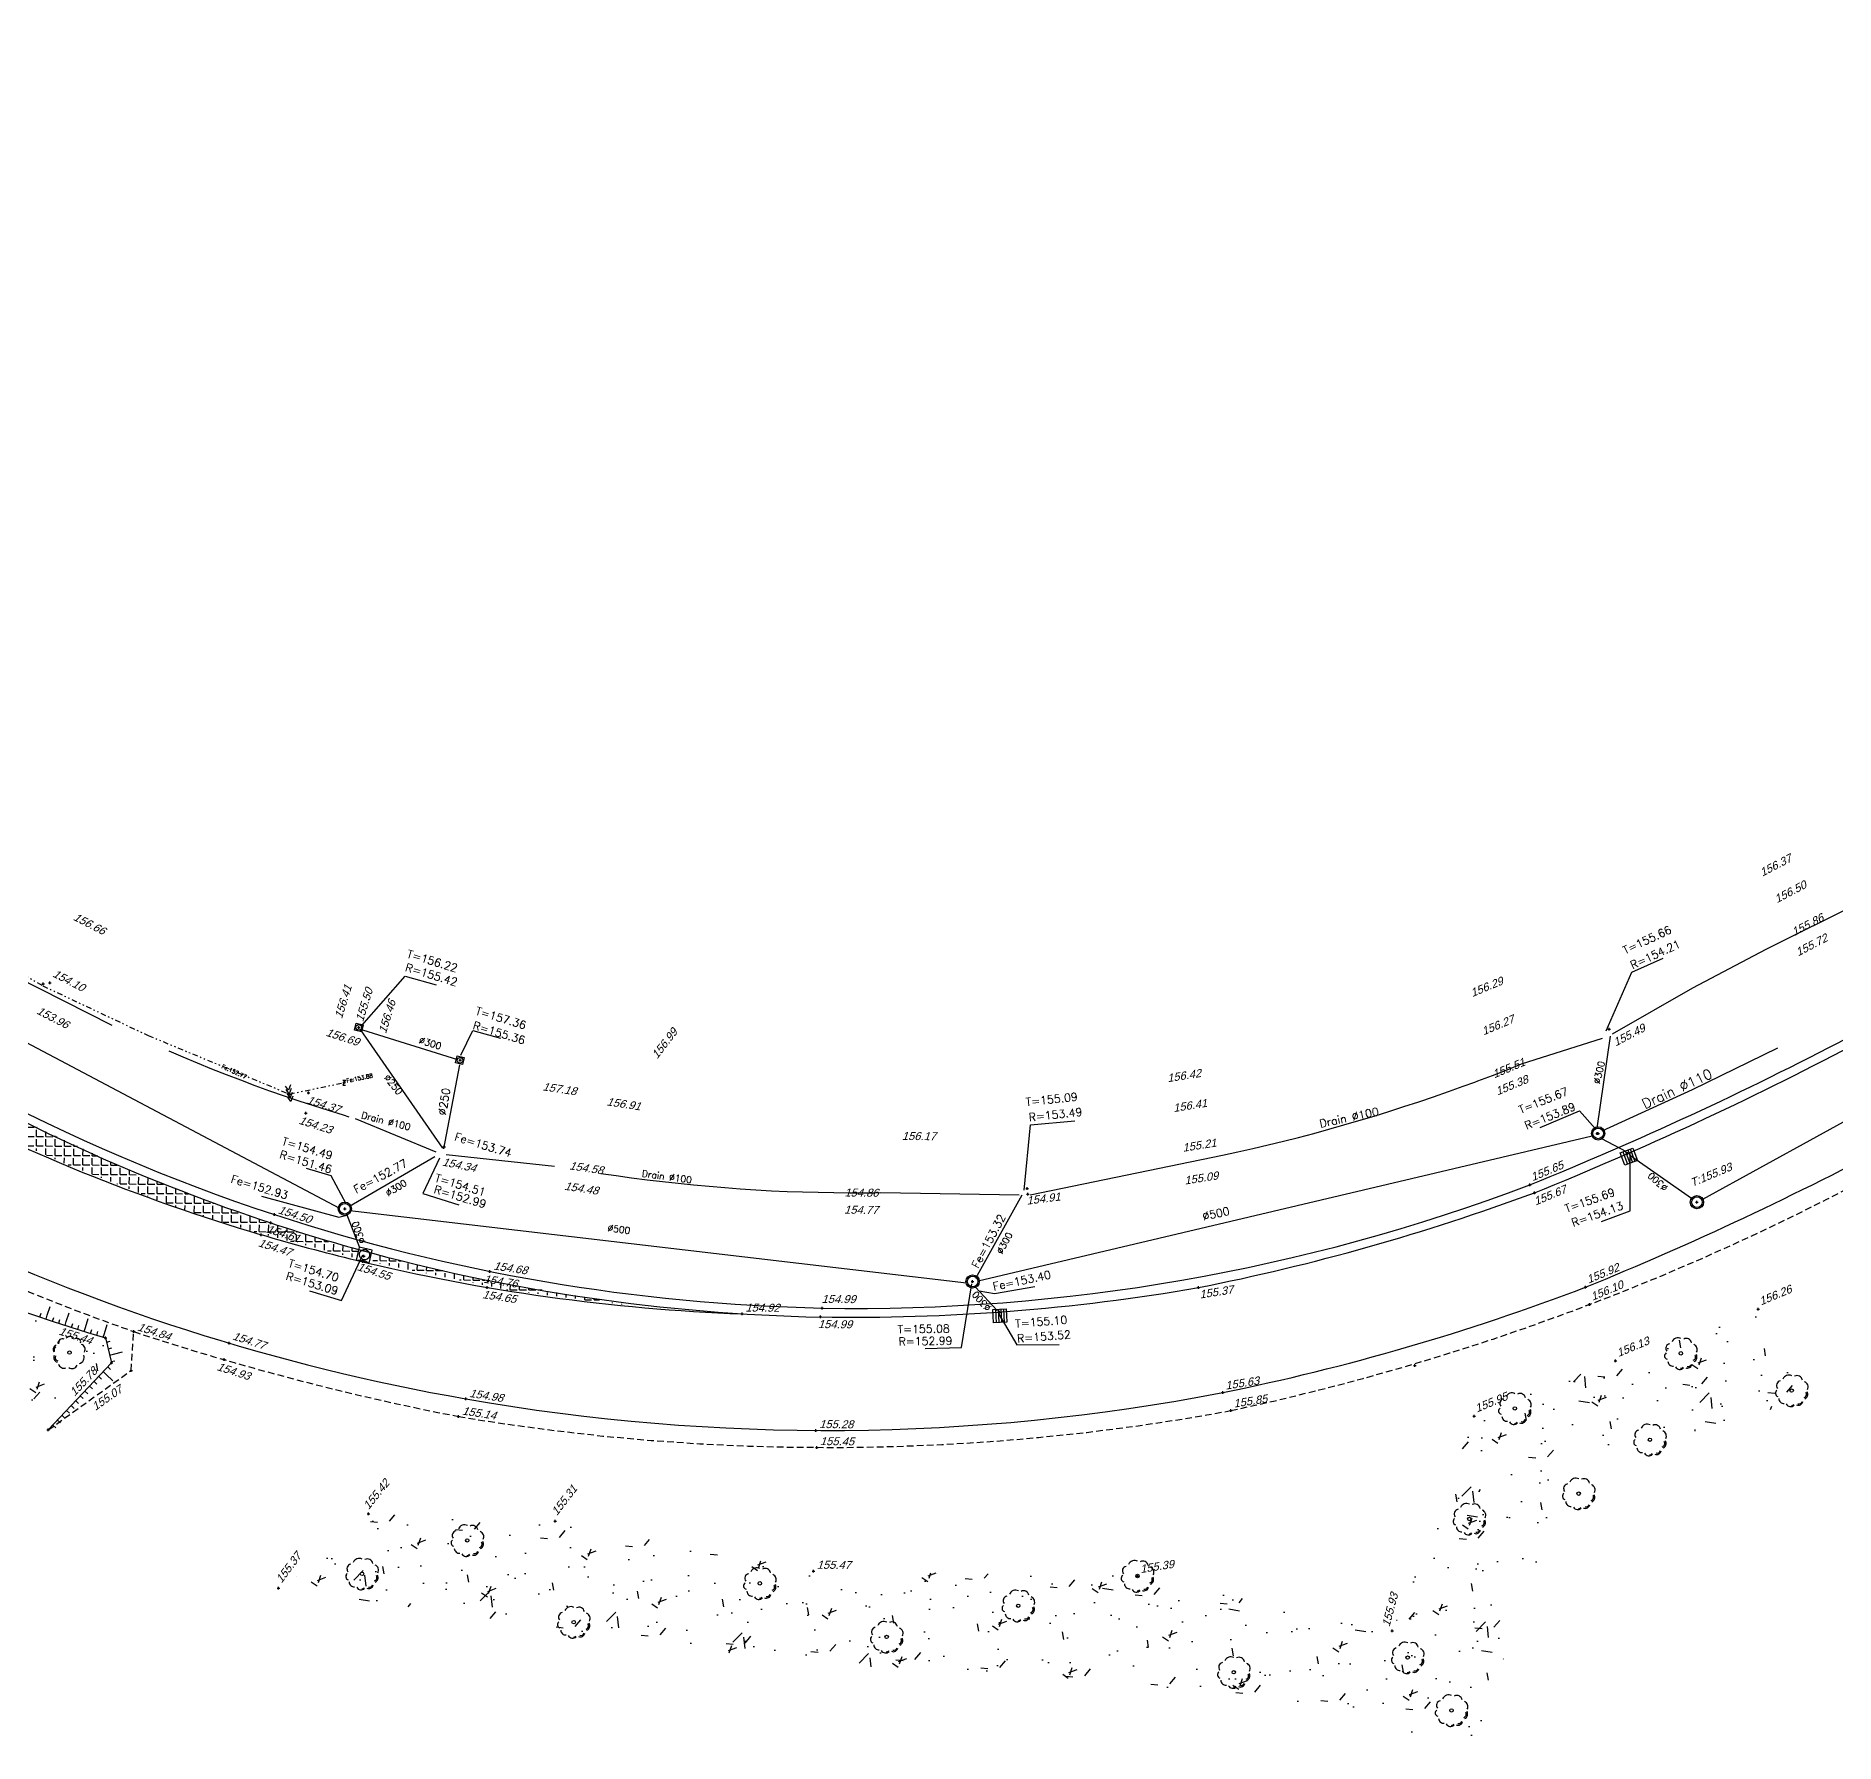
# Model space of a CAD drawing. Header units: metres. Extents: x 1633075 to 1634601, y 8175308 to 8177203.
# Drawn here: x 1633950.1 to 1634085, y 8175784.6 to 8175912.7 of the extents above; entities that cross this region are included whole.
import ezdxf

# ---------------------------------------------------------------- set-up
doc = ezdxf.new("R2010")
doc.units = ezdxf.units.M
doc.header["$LTSCALE"] = 2
doc.header["$PDMODE"] = 2
doc.header["$PDSIZE"] = 0.1
for name, pattern in [('211', [0.5, 0.2, -0.1, 0, -0.1, 0, -0.1]), ('31', [2, 1, 1]), ('CACHE', [0.375, 0.25, -0.125]), ('CONTINU', [0])]:
    doc.linetypes.add(name, pattern=pattern)
for name, color, linetype in [('C15785 - ALLEE', 7, 'CACHE'), ('C15785 - BET-LAV', 252, 'Continuous'), ('C15785 - BORDURES', 7, 'CONTINU'), ('C15785 - BTALUS', 3, 'CACHE'), ('C15785 - DBA', 252, 'Continuous'), ('C15785 - EAUP', 5, 'CONTINU'), ('C15785 - EP', 4, 'Continuous'), ('C15785 - HTALUS', 7, 'Continuous'), ('C15785 - POINT 2D', 7, 'Continuous'), ('C15785 - Talus', 7, 'Continuous'), ('C15785 - VEGET', 3, 'Continuous'), ('C15785 - Z', 7, 'Continuous')]:
    doc.layers.add(name, color=color, linetype=linetype)
doc.styles.add('SIMPLEX', font='simplex_.ttf', dxfattribs={"height": 0.6})
doc.styles.get("Standard").update_dxf_attribs({"font": 'arial.ttf'})
pattern_1 = [(49.5000271, (1050220.128, 8061047.714), (6.371352654, -0.61348817), [0.66675, -7.33425]), (354.5000271, (1050220.128, 8061047.714), (-1.17510092, 6.6974915), [0.5334, -5.8674]), (99.9510271, (1050220.659, 8061047.663), (5.19627452, 6.083972695), [0.56665, -6.23315]), (45.6842271, (1050220.1434, 8061049.492), (9.47456497, -1.55421629), [1.000125, -11.001375]), (96.1356271, (1050220.933, 8061049.362), (8.38439863, 8.58705861), [0.849975, -9.349725]), (350.6840271, (1050220.143, 8061049.492), (8.38441149, 8.58704316), [0.8001, -8.8011]), (20.5000271, (1050221.0285, 8061049.0396), (5.275085627, -3.625461903), [0.66675, -7.33425]), (325.5000271, (1050221.0285, 8061049.0396), (2.21924188, 6.427458284), [0.5334, -5.8674]), (70.9514271, (1050221.468, 8061048.7375), (7.494313027, 2.80201086), [0.56665, -6.23315]), (37.00002714, (1050220.1279, 8061047.714), (0.1339211355, 2.95837039), [0, -5.79628, 0, -5.9563, 0, -5.889625]), (7.00002714, (1050220.128, 8061047.714), (2.369195514, 3.485779085), [0, -3.39598, 0, -5.66293, 0, -2.244725]), (327.00002714, (1050218.1455, 8061047.7312), (4.743740522, -0.241909423), [0, -2.2225, 0, -6.9342, 0, -9.20115]), (317.0000271, (1050217.2565, 8061047.739), (5.19208952, 0.84465285), [0, -2.88925, 0, -4.60502, 0, -6.53415])]
pattern_2 = [(359.50002714, (1050220.1279, 8061047.7139), (0.0060951542, 0.69847340615), [0.508, -0.1905]), (89.50002714, (1050220.1279, 8061047.7139), (-0.69847340615, 0.0060951542), [0.508, -0.1905])]

# ---------------------------------------------------------------- blocks, each defined once
blk = doc.blocks.new('BL19')
at = {"color": 0}
for p, q in [((0.5, 1), (-0.5, 1)), ((-0.5, 1), (-0.5, 0)), ((-0.5, 0), (0.5, 0)), ((0.5, 0), (0.5, 1))]:
    blk.add_line(p, q, dxfattribs=at)
for centre, major_axis, start_param, end_param in [((0.01, -0.97), (0.742, 0.742), 0.387155, 1.183656), ((0.01, 0.55), (-0.275, 0.275), 3.926991, 10.210176)]:
    blk.add_ellipse(centre, major_axis=major_axis, ratio=1, start_param=start_param, end_param=end_param, dxfattribs=at)
blk = doc.blocks.new('GRILLEBG')
at = {"color": 0}
for p, q in [((0, 1), (1, 1)), ((0, 0), (0, 1)), ((1, 0), (0, 0)), ((0.2, 0), (0.2, 1)), ((0.4, 0), (0.4, 1)), ((0.6, 0), (0.6, 1)), ((0.8, 0), (0.8, 1)), ((1, 1), (1, 0))]:
    blk.add_line(p, q, dxfattribs=at)
blk = doc.blocks.new('REC90')
for p, q in [((-0.46, 0.45), (0.44, 0.45)), ((-0.46, -0.45), (-0.46, 0.45)), ((0.44, 0.45), (0.44, -0.45)), ((0.44, -0.45), (-0.46, -0.45))]:
    blk.add_line(p, q)
blk.add_circle((-0.01, 0), 0.35)
blk = doc.blocks.new('TALH100A')
blk.add_line((0, 0.3), (0, 1))
blk = doc.blocks.new('TALH100B')
blk.add_line((0, 0), (0, 0.3))
blk = doc.blocks.new('ARBN')
blk.add_circle((0, 0), 0.0517)
for centre, radius, start, end in [((-0.381, -0.079), 0.106, 125.5548, 253.3512), ((-0.313, 0.149), 0.141, 102.3806, 218.1519), ((-0.088, 0.27), 0.194, 62.9289, 157.9234), ((0.159, 0.288), 0.162, 10.5515, 118.7684), ((0.33, 0.115), 0.163, 331.4172, 69.7614), ((-0.236, -0.237), 0.15, 182.2997, 276.8338), ((-0.027, -0.335), 0.147, 208.1993, 316.9403), ((0.007, -0.38), 0.0689, 259.4414, 333.9219), ((0.202, -0.304), 0.137, 247.1419, 348.9634), ((0.221, -0.292), 0.104, 254.316, 338.7253), ((0.342, -0.106), 0.104, 287.358, 32.9391), ((0.335, -0.105), 0.151, 294.7172, 29.5061)]:
    blk.add_arc(centre, radius, start, end)
blk = doc.blocks.new('TAMPON')
blk.add_circle((0, 0), 0.5)
blk = doc.blocks.new('T24')
for p, q in [((-0.65, 0.22), (-0.31, 0)), ((-0.37, 0.22), (-0.02, 0)), ((-0.08, 0.22), (0.27, 0)), ((0.21, 0.22), (0.56, 0)), ((-0.31, 0), (-0.65, -0.16)), ((-0.02, 0), (-0.37, -0.16)), ((0.27, 0), (-0.08, -0.16)), ((0.56, 0), (0.21, -0.16))]:
    blk.add_line(p, q)
blk = doc.blocks.new('T1')
at = {"linetype": '31'}
blk.add_point((0, 0), dxfattribs=at)
blk = doc.blocks.new('T59')
at = {"linetype": 'Continuous'}
for p, q in [((-0.1, 0.19), (0.1, 0.19)), ((0.1, 0.19), (-0.1, -0.19)), ((-0.1, -0.19), (0.1, -0.19))]:
    blk.add_line(p, q, dxfattribs=at)

msp = doc.modelspace()

# ---------------------------------------------------------------- hatches: boundary and pattern name
at = {"layer": 'C15785 - BET-LAV'}
h = msp.add_hatch(dxfattribs=at)
h.set_pattern_fill('ANGLE', color=256, scale=0.1, angle=-0.5, style=0)
h.set_pattern_definition(pattern_2)
h.paths.add_polyline_path([(1633974.13, 8175820.96), (1633966.69, 8175822.89), (1633960.83, 8175824.71), (1633952.59, 8175827.94), (1633945.19, 8175831.16), (1633940.5, 8175833.63), (1633941.56, 8175835.33), (1633946.82, 8175832.38), (1633952.48, 8175829.7), (1633957.95, 8175827.16), (1633961.71, 8175825.73), (1633967.64, 8175823.56), (1633973.31, 8175821.83), (1633974.21, 8175821.67)])
h = msp.add_hatch(dxfattribs=at)
h.set_pattern_fill('ANGLE', color=256, scale=0.1, angle=-0.5, style=0)
h.set_pattern_definition(pattern_2)
h.paths.add_polyline_path([(1633994.52, 8175817.45), (1633985.64, 8175818.56), (1633975.3, 8175820.69), (1633975.45, 8175821.25), (1633983.89, 8175819.29), (1633991.72, 8175817.97)])
at = {"layer": 'C15785 - VEGET'}
h = msp.add_hatch(dxfattribs=at)
h.set_pattern_fill('AR-CONC', color=256, scale=0.035, angle=-0.5, style=0)
h.set_pattern_definition(pattern_1)
h.paths.add_polyline_path([(1633881.44, 8175863.29), (1633878.7, 8175859.14), (1633889.88, 8175846.44), (1633905.97, 8175833.03), (1633928.18, 8175820.63), (1633950.99, 8175808.1), (1633955.73, 8175813.12), (1633955.27, 8175815), (1633939.72, 8175820.64), (1633927.56, 8175826.2), (1633915.1, 8175834.1), (1633907.09, 8175839.26), (1633899.83, 8175844.36), (1633895.56, 8175848.19), (1633889.02, 8175853.75)])
h = msp.add_hatch(dxfattribs=at)
h.set_pattern_fill('AR-CONC', color=256, scale=0.035, angle=-0.5, style=0)
h.set_pattern_definition(pattern_1)
edge = h.paths.add_edge_path()
edge.add_line((1633968.26, 8175796.23), (1634007, 8175790.66))
edge.add_line((1634007, 8175790.66), (1634031.98, 8175789.23))
edge.add_line((1634031.98, 8175789.23), (1634057.99, 8175784.61))
edge.add_line((1634057.99, 8175784.61), (1634064.99, 8175805.28))
edge.add_line((1634064.99, 8175805.28), (1634082.55, 8175810.32))
edge.add_line((1633968.26, 8175796.23), (1633975, 8175801.8))
edge.add_line((1633975, 8175801.8), (1633988.99, 8175801.26))
edge.add_line((1633988.99, 8175801.26), (1634008.38, 8175797.51))
edge.add_line((1634008.38, 8175797.51), (1634032.67, 8175797.14))
edge.add_line((1634032.67, 8175797.14), (1634051.78, 8175793.03))
edge.add_line((1634051.78, 8175793.03), (1634057.91, 8175809.13))
edge.add_line((1634057.91, 8175809.13), (1634068.52, 8175813.29))
edge.add_line((1634068.52, 8175813.29), (1634079.22, 8175817.16))
edge.add_line((1634079.22, 8175817.16), (1634082.97, 8175810.28))

# ---------------------------------------------------------------- linework, layer by layer
at = {"layer": 'C15785 - ALLEE'}
for centre, radius, start, end in [((1634001.32, 8175988.57), 183.09, 282.0945, 299.1002), ((1634019.4, 8176003.07), 197.58, 251.7118, 259.017), ((1634009.48, 8175973.01), 166.23, 260.4003, 280.4674)]:
    msp.add_arc(centre, radius, start, end, dxfattribs=at)
at = {"layer": 'C15785 - BORDURES'}
for centre, radius, start, end in [((1634009.27, 8175965.04), 148.46, 242.4072, 253.4353), ((1633971.93, 8176050.13), 249.83, 292.1878, 298.1437), ((1634009.18, 8175964.39), 156.29, 244.2707, 260.0963), ((1634008.49, 8175962.33), 145.63, 253.4248, 256.3352), ((1634008.49, 8175962.33), 145.63, 256.3352, 267.849), ((1634004.45, 8175980.92), 173.51, 281.5096, 290.8758), ((1634009.43, 8175964.42), 156.36, 260.0101, 280.9297)]:
    msp.add_arc(centre, radius, start, end, dxfattribs=at)
at = {"layer": 'C15785 - BTALUS'}
msp.add_lwpolyline([(1633950.99, 8175808.1), (1633957.2, 8175812.56), (1633957.4, 8175815.47)], dxfattribs=at)
msp.add_arc((1634009.21, 8175963.7), 157.02, 234.2215, 250.7337, dxfattribs=at)
at = {"layer": 'C15785 - DBA'}
for centre, radius, start, end in [((1634011.83, 8175957.63), 140.42, 231.7201, 251.789), ((1633961.81, 8176074.25), 267.3, 292.035, 297.6819), ((1633966.01, 8176065.12), 257.94, 291.9536, 297.7966), ((1634010.56, 8175954.42), 137.64, 239.8962, 251.8483), ((1634011.48, 8175960.1), 142.89, 269.0181, 290.7432), ((1634005.07, 8175980.87), 165.26, 281.2267, 290.3123), ((1634011.99, 8175958.32), 141.11, 251.8141, 268.7987), ((1634011.92, 8175958.09), 141.56, 251.7891, 254.5665), ((1634011.92, 8175958.09), 141.56, 254.5665, 268.7738), ((1634011.39, 8175967.93), 151.38, 269.053, 279.834)]:
    msp.add_arc(centre, radius, start, end, dxfattribs=at)
at = {"layer": 'C15785 - EAUP', "linetype": '211'}
msp.add_lwpolyline([(1633940.78, 8175847), (1633950.58, 8175841.41), (1633958.49, 8175837.68), (1633969.07, 8175833.29), (1633973.17, 8175834.15)], dxfattribs=at)
at = {"layer": 'C15785 - EP'}
for p, q in [((1633972.85, 8175824.71), (1633923.59, 8175850.75)), ((1634075.06, 8175825.41), (1634117.54, 8175848.8)), ((1633974.55, 8175838.11), (1633981.69, 8175835.88)), ((1634068.11, 8175837.64), (1634067.13, 8175830.74)), ((1633981.83, 8175835.48), (1633980.62, 8175829.19)), ((1634066.78, 8175830.13), (1634020.73, 8175819.25)), ((1634067.48, 8175829.95), (1634069.33, 8175828.97)), ((1633979.97, 8175828.57, 154.38), (1633973.59, 8175824.86)), ((1634069.56, 8175828.73), (1634074.22, 8175825.48)), ((1634020.56, 8175819.49), (1634024.03, 8175825.73)), ((1633973.35, 8175824.31), (1633974.32, 8175821.79)), ((1633973.6, 8175824.55), (1634019.85, 8175819.14)), ((1634020.52, 8175818.81), (1634022.16, 8175817.06))]:
    msp.add_line(p, q, dxfattribs=at)
at = {"layer": 'C15785 - EP', "flags": 128}
for points in [[(1634068.29, 8175837.8), (1634074.31, 8175841.26), (1634079.82, 8175844.15), (1634086.79, 8175847.63), (1634091.41, 8175850.16), (1634097.74, 8175853.79), (1634103.57, 8175857.29), (1634111.94, 8175862.29), (1634118.94, 8175866.18)], [(1633955.79, 8175838.42), (1633948.57, 8175842.08), (1633931.42, 8175852.34)], [(1634067.83, 8175838.02), (1634069.74, 8175842.44), (1634072.1, 8175843.48)], [(1633974.51, 8175838.43), (1633977.75, 8175842.14), (1633980.08, 8175841.49)], [(1633981.93, 8175836.21), (1633982.82, 8175838.06), (1633984.9, 8175837.48)], [(1633960.02, 8175836.52), (1633961.09, 8175836.07), (1633962.16, 8175835.63), (1633963.24, 8175835.19), (1633964.32, 8175834.76), (1633965.4, 8175834.35), (1633966.49, 8175833.94), (1633967.58, 8175833.54), (1633968.68, 8175833.16), (1633969.78, 8175832.79), (1633970.88, 8175832.42), (1633971.99, 8175832.07), (1633973.1, 8175831.72), (1633973.52, 8175831.59)], [(1634024.62, 8175825.72), (1634039.04, 8175828.7), (1634040.19, 8175828.95), (1634041.33, 8175829.2), (1634042.47, 8175829.47), (1634043.61, 8175829.75), (1634044.75, 8175830.04), (1634045.89, 8175830.34), (1634047.02, 8175830.65), (1634048.15, 8175830.97), (1634049.28, 8175831.3), (1634050.41, 8175831.64), (1634051.53, 8175831.99), (1634052.65, 8175832.35), (1634053.76, 8175832.71), (1634054.88, 8175833.09), (1634055.99, 8175833.47), (1634057.09, 8175833.87), (1634057.98, 8175834.19), (1634058.2, 8175834.27), (1634059.29, 8175834.69), (1634060.39, 8175835.11), (1634061.48, 8175835.55), (1634067.55, 8175837.47)], [(1634067.51, 8175830.54), (1634074.29, 8175833.62), (1634080.69, 8175836.76)], [(1633974, 8175831.45), (1633980.06, 8175828.95)], [(1634024.18, 8175826.08), (1634024.66, 8175830.99), (1634027.97, 8175831.29)], [(1634062.86, 8175830.77), (1634065.82, 8175832.03), (1634067, 8175830.71)], [(1633980.33, 8175828.48), (1633979.08, 8175825.83), (1633981.78, 8175824.98)], [(1634067.48, 8175823.72), (1634069.63, 8175824.53), (1634069.63, 8175828.91)], [(1633970.33, 8175827.74), (1633972.19, 8175827.19), (1633973.31, 8175825.08)], [(1633992.42, 8175827.33), (1633993.58, 8175827.17), (1633994.73, 8175827.01), (1633995.89, 8175826.86), (1633997.06, 8175826.72), (1633998.22, 8175826.6), (1633999.38, 8175826.48), (1634000.55, 8175826.37), (1634001.72, 8175826.27), (1634002.88, 8175826.18), (1634004.05, 8175826.1), (1634005.22, 8175826.04), (1634006.39, 8175825.99), (1634007.56, 8175825.95), (1634008.73, 8175825.92), (1634009.9, 8175825.9), (1634011.07, 8175825.89), (1634012.25, 8175825.89), (1634012.95, 8175825.89), (1634013.42, 8175825.9), (1634023.81, 8175825.74)], [(1633966.99, 8175825.64), (1633972.79, 8175824.05), (1633973.38, 8175824.21)], [(1633970.57, 8175818.53), (1633972.97, 8175817.8), (1633974.57, 8175821.22)], [(1634016.76, 8175814.2), (1634019.48, 8175814.29), (1634020.25, 8175819.05)], [(1634020.79, 8175818.54), (1634021.96, 8175818.32), (1634024.97, 8175818.86)], [(1634022.27, 8175816.77), (1634023.62, 8175814.48), (1634026.8, 8175814.5)]]:
    msp.add_lwpolyline(points, dxfattribs=at)
at = {"layer": 'C15785 - EP', "linetype": 'CONTINU'}
msp.add_lwpolyline([(1633974.37, 8175838.14), (1633980.55, 8175829.23)], dxfattribs=at)
at = {"layer": 'C15785 - EP', "elevation": 154.51, "flags": 128}
msp.add_lwpolyline([(1633980.84, 8175828.75), (1633988.96, 8175827.89)], dxfattribs=at)
at = {"layer": 'C15785 - EP'}
for centre in [(1634067.22, 8175830.34), (1634074.63, 8175825.18), (1633973.23, 8175824.69), (1634020.31, 8175819.23)]:
    msp.add_circle(centre, 0.4, dxfattribs=at)
for p in [(1634068.05, 8175838.15, 155.66), (1634068.05, 8175838.15), (1634067.15, 8175830.33, 155.63), (1634067.15, 8175830.33), (1633980.69, 8175829.33, 154.51), (1633980.69, 8175829.33), (1634024.41, 8175826.2, 155.09), (1633974.66, 8175821.14, 154.7), (1633974.66, 8175821.14)]:
    msp.add_point(p, dxfattribs=at)
at = {"layer": 'C15785 - HTALUS'}
msp.add_lwpolyline([(1633762.49, 8176040.69, -0.052054), (1633791.41, 8176019.52, -0.057778), (1633823.52, 8175984.65, -0.053092), (1633847.76, 8175943.2, -0.011637), (1633857.5, 8175918.54), (1633856.51, 8175911.65), (1633857.22, 8175906.69), (1633862.49, 8175905.13, 0.038401), (1633876.92, 8175877.71), (1633881.44, 8175863.29, 0.055743), (1633895.56, 8175848.19, 0.024482), (1633915.1, 8175834.1, 0.076517), (1633955.27, 8175815), (1633955.73, 8175813.12), (1633950.99, 8175808.1)], format="xyb", dxfattribs=at)
at = {"layer": 'C15785 - POINT 2D'}
for p in [(1633951.11, 8175841.63), (1633974.28, 8175838.29), (1633981.87, 8175835.82), (1633970.51, 8175833.37), (1633970.31, 8175831.85), (1634067.22, 8175830.34), (1634069.43, 8175828.82), (1634024.46, 8175825.78), (1634062.09, 8175826.48), (1634062.44, 8175825.88), (1633967.95, 8175824.25), (1633973.23, 8175824.69), (1634074.63, 8175825.18), (1633966.95, 8175822.74), (1633967.68, 8175823.62), (1633974.58, 8175820.72), (1633984.1, 8175819.99), (1633983.9, 8175818.78), (1633984, 8175819.31), (1634020.31, 8175819.23), (1634037.25, 8175818.77), (1634066.28, 8175818.8), (1634066.58, 8175817.51), (1634003.03, 8175816.8), (1634008.89, 8175816.57), (1634009.03, 8175817.23), (1634022.33, 8175816.94), (1634079.22, 8175817.16), (1633955.27, 8175815), (1633957.4, 8175815.47), (1633964.55, 8175814.61), (1633964.17, 8175813.37), (1634068.52, 8175813.29), (1633955.73, 8175813.12), (1633957.2, 8175812.56), (1634053.46, 8175812.92), (1634053.46, 8175812.92), (1634039.07, 8175810.9), (1633982.3, 8175810.43), (1634039.68, 8175809.55), (1633950.99, 8175808.1), (1633981.76, 8175809.11), (1634008.56, 8175808.06), (1634057.91, 8175809.13), (1634008.62, 8175806.78), (1633975, 8175801.8), (1633988.99, 8175801.26), (1634008.38, 8175797.51), (1634032.67, 8175797.14), (1633968.26, 8175796.23), (1634051.78, 8175793.03)]:
    msp.add_point(p, dxfattribs=at)

# ---------------------------------------------------------------- block references
at = {"layer": 'C15785 - EAUP'}
for name, p, rotation in [('T1', (1633950.6, 8175841.55), 239.943317135388), ('T24', (1633969.07, 8175833.29), 281.8330171371012), ('T59', (1633973.17, 8175834.15, 153.88), 359.5000271160415), ('T1', (1633973.17, 8175834.15), 281.8330171371012), ('T1', (1633969.07, 8175833.29), 245.8965501454074)]:
    msp.add_blockref(name, p, dxfattribs=dict(at, rotation=rotation))
at = {"layer": 'C15785 - EP', "xscale": 0.6000000001942766, "yscale": 0.6000000001942766, "zscale": 0.6000000001942766, "rotation": 346.6304533150329}
for p in [(1633974.28, 8175838.29), (1633981.87, 8175835.82)]:
    msp.add_blockref('REC90', p, dxfattribs=at)
at = {"layer": 'C15785 - EP'}
for name, p, rotation in [('TAMPON', (1634067.22, 8175830.34), 359.5000271160415), ('GRILLEBG', (1634069.81, 8175829.24), 200.371225820485), ('TAMPON', (1634074.63, 8175825.18), 359.5000271160415), ('TAMPON', (1633973.23, 8175824.69), 359.5000271160415), ('BL19', (1633974.57, 8175820.71), 346.9267211244266), ('TAMPON', (1634020.31, 8175819.23), 359.5000271160415), ('GRILLEBG', (1634022.82, 8175817.17), 182.7180337471914)]:
    msp.add_blockref(name, p, dxfattribs=dict(at, rotation=rotation))
at = {"layer": 'C15785 - Talus'}
for name, p, rotation in [('TALH100B', (1633950.35, 8175816.57), 341.2945066144206), ('TALH100B', (1633950.82, 8175816.41), 341.4904904298827), ('TALH100A', (1633950.82, 8175816.41), 341.4904904298827), ('TALH100B', (1633951.3, 8175816.25), 341.6864742799366), ('TALH100B', (1633951.77, 8175816.1), 341.8824581037235), ('TALH100B', (1633952.25, 8175815.94), 342.0784418908802), ('TALH100A', (1633952.25, 8175815.94), 342.0784418908802), ('TALH100B', (1633952.73, 8175815.79), 342.2744257408831), ('TALH100A', (1633953.68, 8175815.49), 342.6663933936551), ('TALH100B', (1633953.2, 8175815.64), 342.470409541906), ('TALH100B', (1633953.68, 8175815.49), 342.6663933936551), ('TALH100B', (1633954.16, 8175815.34), 342.8623772002028), ('TALH100B', (1633954.63, 8175815.19), 343.0583610064568), ('TALH100B', (1633955.11, 8175815.05), 343.2543448260832), ('TALH100A', (1633955.11, 8175815.05), 343.2543448260832), ('TALH100B', (1633955.35, 8175814.68), 283.5578617840547), ('TALH100B', (1633955.47, 8175814.19), 283.5578617840547), ('TALH100B', (1633955.59, 8175813.71), 283.5578617840547), ('TALH100A', (1633955.59, 8175813.71), 283.5578617840547), ('TALH100B', (1633954.77, 8175812.1), 226.7019484410305), ('TALH100B', (1633955.11, 8175812.47), 226.7019484410305), ('TALH100A', (1633955.11, 8175812.47), 226.7019484410305), ('TALH100B', (1633955.45, 8175812.83), 226.7019484410305), ('TALH100B', (1633955.7, 8175813.22), 283.5578617840547), ('TALH100B', (1633953.39, 8175810.65), 226.7019484410305), ('TALH100B', (1633953.74, 8175811.01), 226.7019484410305), ('TALH100B', (1633954.08, 8175811.38), 226.7019484410305), ('TALH100B', (1633954.42, 8175811.74), 226.7019484410305), ('TALH100B', (1633952.36, 8175809.56), 226.7019484410305), ('TALH100B', (1633952.71, 8175809.92), 226.7019484410305), ('TALH100B', (1633953.05, 8175810.28), 226.7019484410305), ('TALH100B', (1633951.34, 8175808.46), 226.7019484410305), ('TALH100B', (1633951.68, 8175808.83), 226.7019484410305), ('TALH100B', (1633952.02, 8175809.19), 226.7019484410305)]:
    msp.add_blockref(name, p, dxfattribs=dict(at, rotation=rotation))
at = {"layer": 'C15785 - VEGET'}
for p, xscale, yscale, zscale, rotation in [((1633952.58, 8175813.9), 2.50000000002949, 2.50000000002949, 2.50000000002949, 222.0369205983907), ((1634073.42, 8175813.84), 2.499999999908408, 2.499999999908408, 2.499999999908408, 359.5000271373152), ((1634081.73, 8175811.05), 2.499999999908408, 2.499999999908408, 2.499999999908408, 359.5000271373152), ((1634060.97, 8175809.71), 2.499999999908408, 2.499999999908408, 2.499999999908408, 359.5000271373152), ((1634071.1, 8175807.36), 2.499999999908408, 2.499999999908408, 2.499999999908408, 359.5000271373152), ((1634065.76, 8175803.32), 2.499999999908408, 2.499999999908408, 2.499999999908408, 359.5000271373152), ((1634057.56, 8175801.42), 2.499999999908408, 2.499999999908408, 2.499999999908408, 359.5000271373152), ((1633982.41, 8175799.81), 2.499999999908408, 2.499999999908408, 2.499999999908408, 359.5000271373152), ((1633974.52, 8175797.3), 2.499999999908408, 2.499999999908408, 2.499999999908408, 359.5000271373152), ((1634004.35, 8175796.59), 2.499999999908408, 2.499999999908408, 2.499999999908408, 359.5000271373152), ((1634032.67, 8175797.14), 2.499999999908408, 2.499999999908408, 2.499999999908408, 359.5000271373152), ((1634023.73, 8175794.91), 2.499999999908408, 2.499999999908408, 2.499999999908408, 359.5000271373152), ((1633990.39, 8175793.68), 2.499999999908408, 2.499999999908408, 2.499999999908408, 359.5000271373152), ((1634013.86, 8175792.57), 2.499999999908408, 2.499999999908408, 2.499999999908408, 359.5000271373152), ((1634052.93, 8175791.02), 2.499999999908408, 2.499999999908408, 2.499999999908408, 359.5000271373152), ((1634039.89, 8175789.92), 2.499999999908408, 2.499999999908408, 2.499999999908408, 359.5000271373152), ((1634056.22, 8175787.06), 2.499999999908408, 2.499999999908408, 2.499999999908408, 359.5000271373152)]:
    msp.add_blockref('ARBN', p, dxfattribs=dict(at, xscale=xscale, yscale=yscale, zscale=zscale, rotation=rotation))

# ---------------------------------------------------------------- texts
at = {"layer": 'C15785 - EAUP', "linetype": 'Continuous', "style": 'SIMPLEX'}
for s, rotation, p in [('Fe:152.77', 335.6097, (1633963.96, 8175835.25, 149.78)), ('Fe:153.88', 11.5192, (1633973.38, 8175834.14, 149.78))]:
    msp.add_text(s, height=0.3, rotation=rotation, dxfattribs=at).set_placement(p)
at = {"layer": 'C15785 - EP', "style": 'SIMPLEX'}
for s, height, rotation, p in [('T=155.66', 0.6, 24.8816, (1634069.24, 8175843.76)), ('R=154.21', 0.6, 24.8816, (1634069.8, 8175842.64)), ('R=155.42', 0.6, 343.1083, (1633977.71, 8175842.54)), ('T=156.22', 0.6, 343.1083, (1633977.84, 8175843.55)), ('T=157.36', 0.6, 343.1083, (1633982.98, 8175839.27)), ('R=155.36', 0.6, 343.1083, (1633982.78, 8175838.18)), ('%%c300 ', 0.5, 342.8193, (1633978.74, 8175837.12)), ('%%c300', 0.5, 76.9282, (1634067.34, 8175834.02)), ('Drain %%c110', 0.75, 25.0225, (1634070.73, 8175832.15)), ('%%c250', 0.5, 309.0638, (1633976.13, 8175834.51)), ('%%c250', 0.6, 80.0937, (1633980.79, 8175831.66)), ('T=155.67', 0.6, 22.022, (1634061.41, 8175831.8)), ('T=155.09', 0.6, 6.1183, (1634024.33, 8175832.39)), ('R=153.49', 0.6, 6.1183, (1634024.55, 8175831.24)), ('Drain %%c100', 0.6, 12.1969, (1634046.39, 8175830.76)), ('R=153.89', 0.6, 22.022, (1634061.85, 8175830.61)), ('Drain %%c100', 0.5, 345.6735, (1633974.43, 8175831.49)), ('T=154.49', 0.6, 343.1083, (1633968.47, 8175829.5)), ('Fe=153.74', 0.6, 343.1083, (1633981.4, 8175829.83)), ('R=151.46', 0.6, 343.1083, (1633968.29, 8175828.5)), ('Fe=152.77', 0.6, 28.246, (1633974.09, 8175825.81)), ('Fe=152.93', 0.6, 343.1083, (1633964.63, 8175826.67)), ('T=154.51', 0.6, 343.1083, (1633979.94, 8175826.75)), ('Drain %%c100', 0.5, 352.4917, (1633995.48, 8175827.09)), ('%%c300', 0.5, 138.5249, (1634072.5, 8175826.33)), ('%%c300 ', 0.5, 31.3847, (1633976.47, 8175825.59)), ('R=152.99', 0.6, 343.1083, (1633979.86, 8175825.89)), ('T=155.69', 0.6, 19.6902, (1634064.86, 8175824.38)), ('Fe=153.32', 0.6, 62.0653, (1634020.73, 8175820.16)), ('%%C500 ', 0.6, 12.1969, (1634037.62, 8175823.81)), ('R=154.13', 0.6, 19.6902, (1634065.36, 8175823.32)), ('%%c300', 0.5, 109.955, (1633974.79, 8175822.19)), ('%%c500 ', 0.5, 352.4917, (1633992.9, 8175823.01)), ('%%c300', 0.5, 61.6722, (1634022.51, 8175821.24)), ('T=154.70', 0.6, 343.1083, (1633968.93, 8175820.34)), ('R=153.09', 0.6, 343.1083, (1633968.76, 8175819.38)), ('Fe=153.40', 0.6, 12.1969, (1634021.91, 8175818.54)), ('%%c300', 0.5, 132.4141, (1634021.74, 8175817.29)), ('T=155.10', 0.6, 4.6311, (1634023.53, 8175815.76)), ('T=155.08', 0.6, 0.9506, (1634014.69, 8175815.34)), ('R=152.99', 0.6, 0.9506, (1634014.76, 8175814.43)), ('R=153.52', 0.6, 4.6311, (1634023.67, 8175814.65))]:
    msp.add_text(s, height=height, rotation=rotation, dxfattribs=at).set_placement(p)
at = {"layer": 'C15785 - EP', "oblique": 18}
msp.add_text(' T:155.93', height=0.6, rotation=22.604, dxfattribs=at).set_placement((1634074.04, 8175826.23, 155.93))
at = {"layer": 'C15785 - Z', "oblique": 18}
for s, rotation, p in [(' 156.37', 387.6052, (1634079.32, 8175849.48, 156.37)), (' 156.50', 387.6052, (1634080.42, 8175847.49, 156.5)), (' 156.66', 692.651, (1633952.6, 8175846.49, 156.66)), (' 155.86', 387.6052, (1634081.71, 8175845.02, 155.85)), (' 155.72', 387.6052, (1634082.01, 8175843.5, 155.72)), (' 154.10', 692.651, (1633951.05, 8175842.24, 154.1)), (' 156.29', 382.604, (1634057.57, 8175840.47, 156.29)), (' 156.41', 432.8753, (1633972.94, 8175838.68, 156.41)), (' 155.50', 432.8753, (1633974.52, 8175838.44, 155.5)), (' 156.46', 432.8753, (1633976.24, 8175837.56, 156.46)), (' 153.96', 692.651, (1633949.85, 8175839.46, 153.96)), (' 156.27', 382.604, (1634058.41, 8175837.6, 156.27)), (' 156.69', 702.0231, (1633971.53, 8175837.75, 156.69)), (' 156.99', 412.4182, (1633996.51, 8175835.7, 156.99)), (' 155.49', 387.6052, (1634068.33, 8175836.75, 155.49)), (' 156.42', 369.0261, (1634034.71, 8175834.14, 156.42)), (' 155.51', 382.604, (1634059.22, 8175834.38, 155.51)), (' 157.18', 711.4164, (1633987.79, 8175833.61, 157.18)), (' 155.38', 382.604, (1634059.45, 8175833.09, 155.38)), (' 154.37', 702.2931, (1633970.11, 8175832.68, 154.37)), (' 156.91', 711.4164, (1633992.6, 8175832.48, 156.91)), (' 156.41', 369.0261, (1634035.16, 8175831.9, 156.41)), (' 154.23', 702.2931, (1633969.5, 8175831.15, 154.23)), (' 156.17', 359.5, (1634014.76, 8175829.85, 156.17)), (' 155.21', 369.0261, (1634035.86, 8175828.92, 155.21)), (' 154.34', 708.664, (1633980.26, 8175827.98, 154.34)), (' 155.65', 382.604, (1634062.09, 8175826.66, 155.65)), (' 154.58', 711.4164, (1633989.8, 8175827.68, 154.58)), (' 155.09', 369.0261, (1634036, 8175826.46, 155.09)), (' 154.48', 711.4164, (1633989.43, 8175826.15, 154.47)), (' 154.86', 359.5, (1634010.45, 8175825.61, 154.86)), (' 154.91', 367.1982, (1634024.15, 8175824.96, 154.91)), (' 155.67', 382.604, (1634062.32, 8175824.84, 155.67)), (' 154.50', 702.2931, (1633967.95, 8175824.43, 154.5)), (' 154.77', 359.5, (1634010.43, 8175824.32, 154.77)), (' 154.61', 702.2931, (1633967.08, 8175823, 154.61)), (' 154.47', 702.2931, (1633966.46, 8175821.96, 154.47)), (' 154.55', 702.2931, (1633973.88, 8175820.17, 154.55)), (' 154.68', 711.4164, (1633984.11, 8175820.17, 154.68)), (' 155.92', 382.604, (1634066.28, 8175818.98, 155.92)), (' 154.76', 711.4164, (1633983.37, 8175819.18, 154.76)), (' 155.37', 369.0261, (1634037.13, 8175817.91, 155.37)), (' 156.10', 382.604, (1634066.58, 8175817.69, 156.1)), (' 156.26', 382.8255, (1634079.22, 8175817.34, 156.26)), (' 154.65', 711.4164, (1633983.28, 8175818.02, 154.65)), (' 154.92', 359.5, (1634003.03, 8175816.98, 154.92)), (' 154.99', 359.5, (1634008.74, 8175817.63, 154.99)), (' 154.99', 359.5, (1634008.47, 8175815.74, 154.99)), (' 155.44', 702.2931, (1633951.5, 8175815.34, 155.44)), (' 154.84', 702.2931, (1633957.4, 8175815.65, 154.84)), (' 154.77', 702.2931, (1633964.53, 8175814.97, 154.77)), (' 156.13', 382.604, (1634068.53, 8175813.47, 156.13)), (' 155.78', 406.609, (1633952.8, 8175810.41, 155.78)), (' 154.93', 702.2931, (1633963.36, 8175812.67, 154.93)), (' 155.63', 369.0261, (1634039.07, 8175811.08, 155.63)), (' 155.07', 395.2025, (1633954.33, 8175809.38, 155.06)), (' 154.98', 711.4164, (1633982.3, 8175810.61, 154.98)), (' 155.85', 369.0261, (1634039.68, 8175809.73, 155.85)), (' 155.95', 382.604, (1634057.91, 8175809.31, 155.94)), (' 155.14', 711.4164, (1633981.76, 8175809.29, 155.14)), (' 155.28', 359.5, (1634008.56, 8175808.24, 155.28)), (' 155.45', 359.5, (1634008.62, 8175806.96, 155.45)), (' 155.42', 411.0529, (1633974.86, 8175801.89, 155.42)), (' 155.31', 412.4182, (1633988.99, 8175801.44, 155.31)), (' 155.37', 413.3461, (1633968.34, 8175796.37, 155.37)), (' 155.47', 359.5, (1634008.38, 8175797.69, 155.47)), (' 155.39', 369.0261, (1634032.68, 8175797.32, 155.39)), (' 155.93', 435.1726, (1634051.51, 8175793.06, 155.93))]:
    msp.add_text(s, height=0.6, rotation=rotation, dxfattribs=at).set_placement(p)

doc.saveas('drawing.dxf')
